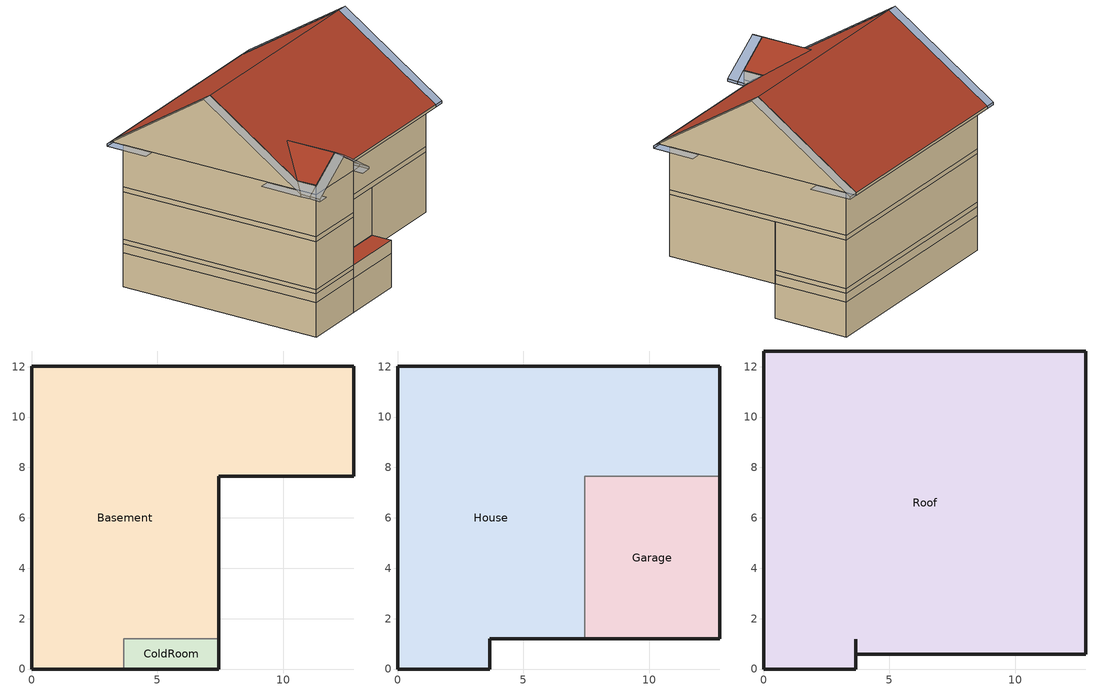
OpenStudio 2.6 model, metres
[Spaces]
Basement
 floor ground (Foundation_Slab): 12.8,12.01 12.8,7.65 7.43,7.65 7.43,1.19 3.66,1.19 3.66,0 0,0 0,12.01 z0
 wall outside: 12.8,7.65 12.8,12.01 0,12.01 0,0 3.66,0 z2.5:2.74; 12.8,7.65 12.8,12.01 0,12.01 0,0 3.66,0 z1.98:2.5
 wall to Garage: 7.43,1.19 7.43,7.65 12.8,7.65 z2.5:2.74; 7.43,1.19 7.43,7.65 12.8,7.65 z1.98:2.5
 wall ground: 7.43,1.19 7.43,7.65 12.8,7.65 12.8,12.01 0,12.01 0,0 3.66,0 z0:1.98
 wall to ColdRoom: 3.66,0 3.66,1.19 7.43,1.19 z0:1.98; 3.66,0 3.66,1.19 7.43,1.19 z1.98:2.5; 3.66,0 3.66,1.19 7.43,1.19 z2.5:2.74
ColdRoom
 floor ground (Foundation_Slab): 7.43,1.19 7.43,0 3.66,0 3.66,1.19 z0
 wall outside: 3.66,0 7.43,0 7.43,1.19 z1.98:2.74
 wall ground: 3.66,0 7.43,0 7.43,1.19 z0:1.98
 roof outside: 7.43,0 7.43,1.19 3.66,1.19 3.66,0 z2.74
House
 floor to Basement: 12.8,12.01 12.8,7.65 7.43,7.65 7.43,1.19 3.66,1.19 3.66,0 0,0 0,12.01 z2.74
 floor to Garage: 12.8,7.65 12.8,1.19 7.43,1.19 7.43,7.65 z5.51
 wall outside: 12.8,12.01 0,12.01 0,0 3.66,0 3.66,1.19 12.8,1.19 12.8,12.01 z5.79:8.23; 3.66,1.19 12.8,1.19 12.8,12.01 0,12.01 0,0 3.66,0 3.66,1.19 z5.51:5.79; 12.8,7.65 12.8,12.01 0,12.01 0,0 3.66,0 3.66,1.19 7.43,1.19 z2.74:5.51
 wall to Garage: 7.43,1.19 7.43,7.65 12.8,7.65 z2.74:5.51
Garage
 floor ground (Foundation_Slab): 12.8,7.65 12.8,1.19 7.43,1.19 7.43,7.65 z1.98
 wall outside: 7.43,1.19 12.8,1.19 12.8,7.65 z1.98:5.51
Roof
 floor outside: 12.8,12.62 12.8,12.01 0,12.01 0,12.62 z8.23; 12.8,1.19 12.8,0.58 3.66,0.58 3.66,1.19 z8.23
 floor to House: 3.66,0.58 3.66,0 0,0 0,0.58 z8.23; 12.8,12.01 12.8,1.19 0,1.19 0,12.01 z8.23; 3.66,1.19 3.66,0.58 0,0.58 0,1.19 z8.23
 wall outside (Roof_Side): 12.8,6.6,12.4 12.8,0.58,8.37 12.8,0.58,8.23 12.8,12.62,8.23 12.8,12.62,8.37; 0,6.6,12.4 0,12.62,8.37 0,12.62,8.23 0,0,8.23 0,0,8.77 0,1.19,8.77; 3.66,0,8.77 3.66,0,8.23 3.66,0.58,8.23 3.66,0.58,8.37 3.66,1.19,8.77; 1.83,0,9.98 0,0,8.77 0,0,8.23 3.66,0,8.23 3.66,0,8.77
 wall outside (Roof_sloped): 3.66,0.58 12.8,0.58 / 12.8,12.62 0,12.62 z8.23:8.37
 roof outside (Roof_sloped): 1.83,2.99,9.98 0,1.19,8.77 0,0,8.77 1.83,0,9.98; 12.8,6.6,12.4 12.8,12.62,8.37 0,12.62,8.37 0,6.6,12.4; 12.8,6.6,12.4 0,6.6,12.4 0,1.19,8.77 1.83,2.99,9.98 3.66,1.19,8.77 3.66,0.58,8.37 12.8,0.58,8.37; 1.83,0,9.98 3.66,0,8.77 3.66,1.19,8.77 1.83,2.99,9.98
shading: 0,12.62 -0.61,12.62 / 13.41,12.62 12.8,12.62 / 12.8,0.58 13.41,0.58 / -0.61,0.58 0,0.58 / -0.61,0.58 -0.61,0 / -0.61,0 -0.61,-0.61 / 4.27,-0.61 4.27,0 / 4.27,0 4.27,0.58 z8.23:8.37; 0,10.21 0,12.62 -0.61,12.62 -0.61,10.21 z8.23; 0,6.6,12.4 0,12.62,8.37 -0.61,12.62,8.37 -0.61,6.6,12.4; 13.41,6.6,12.4 13.41,12.62,8.37 12.8,12.62,8.37 12.8,6.6,12.4; 13.41,10.21 13.41,12.62 12.8,12.62 12.8,10.21 z8.23; 13.41,0.58 13.41,3 12.8,3 12.8,0.58 z8.23; 12.8,6.6,12.4 12.8,0.58,8.37 13.41,0.58,8.37 13.41,6.6,12.4; 0,0.58 0,3 -0.61,3 -0.61,0.58 z8.23; -0.61,6.6,12.4 -0.61,0.58,8.37 0,0.58,8.37 0,6.6,12.4; 0,1.19,8.77 -0.61,0.58,8.37 -0.61,0,8.37 0,0,8.77; 0,0 0,0.58 -0.61,0.58 -0.61,0 z8.23; 3.66,0,8.77 4.27,0,8.37 4.27,0.58,8.37 3.66,1.19,8.77; 4.27,0 4.27,0.58 3.66,0.58 3.66,0 z8.23; 4.27,-0.61 4.27,0 3.66,0 3.66,-0.61 z8.23; 0,-0.61 0,0 -0.61,0 -0.61,-0.61 z8.23; 1.83,0,9.98 -0.61,0,8.37 -0.61,-0.61,8.37 1.83,-0.61,9.98; 1.83,-0.61,9.98 4.27,-0.61,8.37 4.27,0,8.37 1.83,0,9.98
[Building]
ANZEH1
[Site]
Toronto Int'l: Latitude {deg}=43.67; Longitude {deg}=-79.63; Time Zone {hr}=-5; Elevation {m}=173
[ClimateZones]
Climate Zone Institution Name 1=ASHRAE; Climate Zone Document Name 1=ANSI/ASHRAE Standard 169; Climate Zone Document Year 1=2006; Climate Zone Institution Name 2=CEC; Climate Zone Document Name 2=California Climate Zone Descriptions; Climate Zone Document Year 2=1995
[SizingPeriod:DesignDay] Barometric Pressure {Pa}=99264; Sky Clearness=0; Rain Indicator=0; Snow Indicator=0; Day of Month=21; Daylight Saving Time Indicator=0; Dry-Bulb Temperature Range Modifier Type=DefaultMultipliers
Name | Maximum Dry-Bulb Temperature {C} | Daily Dry-Bulb Temperature Range {deltaC} | Humidity Indicating Conditions at Maximum Dry-Bulb | Wind Speed {m/s} | Wind Direction {deg} | Month | Day Type | Humidity Indicating Type | Solar Model Indicator | ASHRAE Taub | ASHRAE Taud
Toronto Int'l Ann Htg 99.6% Condns DB | -18.8 | 0 | -18.8 | 4.3 | 340 | 1 | WinterDesignDay | Wetbulb | ASHRAEClearSky
Toronto Int'l Ann Hum_n 99.6% Condns DP=>MCDB | -18.3 | 0 | -23.6 | 4.3 | 340 | 1 | WinterDesignDay | Dewpoint | ASHRAEClearSky
Toronto Int'l Ann Htg Wind 99.6% Condns WS=>MCDB | -6.9 | 0 | -6.9 | 14 | 340 | 1 | WinterDesignDay | Wetbulb | ASHRAEClearSky
Toronto Int'l Ann Clg .4% Condns DB=>MWB | 31.2 | 10.2 | 22.2 | 5.8 | 270 | 7 | SummerDesignDay | Wetbulb | ASHRAETau | 0.473 | 1.952
Toronto Int'l Ann Clg .4% Condns WB=>MDB | 29 | 10.2 | 23.6 | 5.8 | 270 | 7 | SummerDesignDay | Wetbulb | ASHRAETau | 0.473 | 1.952
Toronto Int'l Ann Clg .4% Condns DP=>MDB | 26.5 | 10.2 | 21.9 | 5.8 | 270 | 7 | SummerDesignDay | Dewpoint | ASHRAETau | 0.473 | 1.952
Toronto Int'l Ann Clg .4% Condns Enth=>MDB | 29.1 | 10.2 | 71300 | 5.8 | 270 | 7 | SummerDesignDay | Enthalpy | ASHRAETau | 0.473 | 1.952
[Construction]
Roof_sloped: RoofShingles, Roof_Slope_Plywood
Roof_Side: Brick_Roof_Siding, Roof_Side_Plywood
Foundation_Slab: 3.5IN_Concrete_Slab_H2K_cond, 2" XPS
[Material]
Name | Roughness | Thickness {m} | Conductivity {W/m-K} | Density {kg/m3} | Specific Heat {J/kg-K} | Thermal Absorptance | Solar Absorptance | Visible Absorptance
RoofShingles | VeryRough | 0.0095 | 0.11875 | 1121.29 | 1460 | 0.9 | 0.84 | 0.84
Roof_Slope_Plywood | Smooth | 0.0095 | 0.11875 | 593 | 2510 |  | 0.78 | 0.78
3.5IN_Concrete_Slab_H2K_cond | MediumRough | 0.089 | 1.752 | 2243 | 837 | 0.9 | 0.65 | 0.65
2" XPS | MediumSmooth | 0.0508 | 0.033 | 20.8 | 0.1
Roof_Side_Plywood | Smooth | 0.0127 | 0.11545 | 593 | 2510 |  | 0.78 | 0.78
Brick_Roof_Siding | MediumSmooth | 0.057 | 0.51818 | 1690 | 900 | 0.9 | 0.4 | 0.4
[WindowMaterial:Blind]
Window Material Blind 1: Slat Width {m}=0.025; Slat Separation {m}=0.01875; Front Side Slat Beam Solar Reflectance=0.5; Back Side Slat Beam Solar Reflectance=0.5; Front Side Slat Diffuse Solar Reflectance=0.5; Back Side Slat Diffuse Solar Reflectance=0.5; Slat Beam Visible Transmittance=0
[ShadingControl]
Shading Control 1: Shading Type=InteriorBlind; Shading Device Material=Window Material Blind 1
[Space]
Name | Part of Total Floor Area
Basement; Garage; ColdRoom; Roof
House | Yes
[BuildingStory]
Basement 1: Nominal Z Coordinate {m}=0; Nominal Floor to Floor Height {m}=2.7432
[ThermalZone] Use Ideal Air Loads=No
Basement; Cold_Room; Attic; Garage; Main_Floor
[Sizing:Zone] Zone Cooling Design Supply Air Temperature Input Method=SupplyAirTemperature; Zone Cooling Design Supply Air Temperature {C}=14; Zone Cooling Design Supply Air Temperature Difference {deltaC}=11.11; Zone Heating Design Supply Air Temperature Input Method=SupplyAirTemperature; Zone Heating Design Supply Air Temperature {C}=40; Zone Heating Design Supply Air Temperature Difference {deltaC}=11.11; Zone Cooling Design Supply Air Humidity Ratio {kg-H2O/kg-air}=0.0085; Zone Heating Design Supply Air Humidity Ratio {kg-H2O/kg-air}=0.008; Cooling Design Air Flow Method=DesignDay; Heating Design Air Flow Method=DesignDay; Account for Dedicated Outdoor Air System=No; Dedicated Outdoor Air System Control Strategy=NeutralSupplyAir; Dedicated Outdoor Air Low Setpoint Temperature for Design {C}=autosize; Dedicated Outdoor Air High Setpoint Temperature for Design {C}=autosize
Basement; Cold_Room; Attic; Garage; Main_Floor
